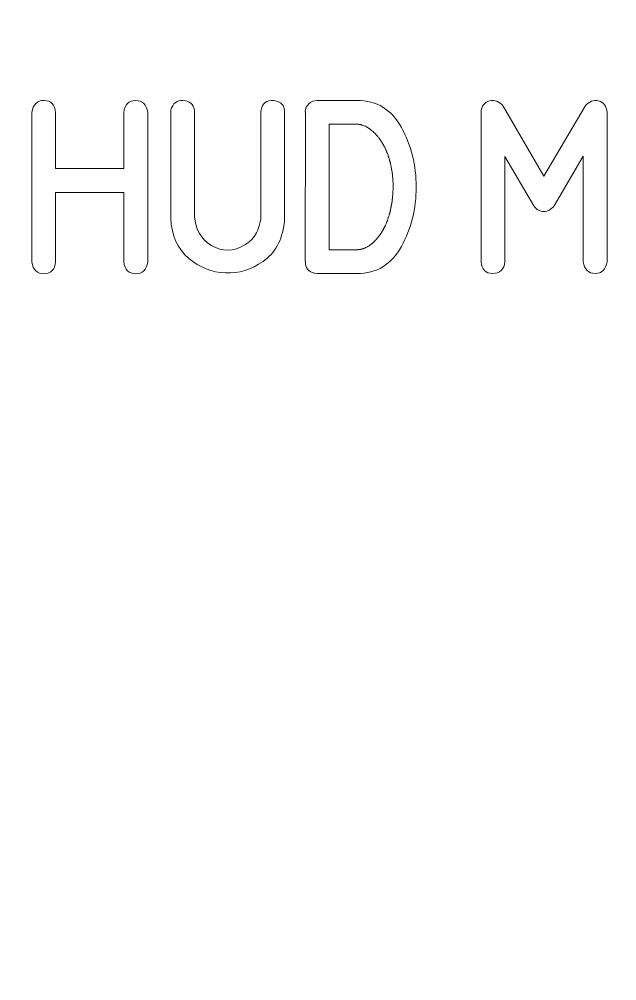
# Model space of a CAD drawing. Header units: millimetres. Extents: x -77 to 260, y -244 to 128.
# Drawn here: x -14.46 to -2.29, y 27.7 to 47.3 of the extents above; entities that cross this region are included whole.
import ezdxf

# ---------------------------------------------------------------- set-up
doc = ezdxf.new("R2010")
doc.units = ezdxf.units.MM
doc.header["$MEASUREMENT"] = 0
doc.layers.add('Cut', color=7, linetype='Continuous')
doc.layers.add('Engrave', color=7, linetype='Continuous')

msp = doc.modelspace()

# ---------------------------------------------------------------- linework, layer by layer
at = {"layer": 'Cut', "color": 250, "lineweight": 9}
msp.add_open_spline([(15.9454, 126.7647), (15.9454, 126.7647), (-65.0547, 126.7647), (-65.0547, 126.7647), (-65.0547, 126.7647), (-65.8797, 126.7647), (-66.5547, 126.0897), (-66.5547, 125.2647), (-66.5547, 125.2647), (-66.5547, 125.2647), (-66.5547, 122.5647), (-66.5547, 122.5647), (-66.5547, 122.5647), (-66.5547, 119.251), (-69.241, 116.5647), (-72.5547, 116.5647), (-72.5547, 116.5647), (-72.5547, 116.5647), (-75.2546, 116.5647), (-75.2546, 116.5647), (-75.2546, 116.5647), (-76.0796, 116.5647), (-76.7546, 115.8897), (-76.7546, 115.0647), (-76.7546, 115.0647), (-76.7546, 115.0647), (-76.7546, -23.8355), (-76.7546, -23.8355), (-76.7546, -23.8355), (-76.7546, -24.6605), (-76.0796, -25.3355), (-75.2546, -25.3355), (-75.2546, -25.3355), (-75.2546, -25.3355), (-72.5547, -25.3355), (-72.5547, -25.3355), (-72.5547, -25.3355), (-69.241, -25.3355), (-66.5547, -28.0218), (-66.5547, -31.3355), (-66.5547, -31.3355), (-66.5547, -31.3355), (-66.5547, -34.0353), (-66.5547, -34.0353), (-66.5547, -34.0353), (-66.5547, -34.8603), (-65.8797, -35.5353), (-65.0547, -35.5353), (-65.0547, -35.5353), (-65.0547, -35.5353), (15.9454, -35.5353), (15.9454, -35.5353), (15.9454, -35.5353), (16.7704, -35.5353), (17.4454, -34.8603), (17.4454, -34.0353), (17.4454, -34.0353), (17.4454, -34.0353), (17.4454, -31.3355), (17.4454, -31.3355), (17.4454, -31.3355), (17.4454, -28.0218), (20.1317, -25.3355), (23.4454, -25.3355), (23.4454, -25.3355), (23.4454, -25.3355), (26.1454, -25.3355), (26.1454, -25.3355), (26.1454, -25.3355), (26.9704, -25.3355), (27.6454, -24.6605), (27.6454, -23.8355), (27.6454, -23.8355), (27.6454, -23.8355), (27.6454, 115.0647), (27.6454, 115.0647), (27.6454, 115.0647), (27.6454, 115.8897), (26.9704, 116.5647), (26.1454, 116.5647), (26.1454, 116.5647), (26.1454, 116.5647), (23.4454, 116.5647), (23.4454, 116.5647), (23.4454, 116.5647), (20.1317, 116.5647), (17.4454, 119.251), (17.4454, 122.5647), (17.4454, 122.5647), (17.4454, 122.5647), (17.4454, 125.2647), (17.4454, 125.2647), (17.4454, 125.2647), (17.4454, 126.0897), (16.7704, 126.7647), (15.9454, 126.7647)], degree=3, knots=[0, 0, 0, 0, 0.04, 0.04, 0.04, 0.04, 0.08, 0.08, 0.08, 0.08, 0.12, 0.12, 0.12, 0.12, 0.16, 0.16, 0.16, 0.16, 0.2, 0.2, 0.2, 0.2, 0.24, 0.24, 0.24, 0.24, 0.28, 0.28, 0.28, 0.28, 0.32, 0.32, 0.32, 0.32, 0.36, 0.36, 0.36, 0.36, 0.4, 0.4, 0.4, 0.4, 0.44, 0.44, 0.44, 0.44, 0.48, 0.48, 0.48, 0.48, 0.52, 0.52, 0.52, 0.52, 0.56, 0.56, 0.56, 0.56, 0.6, 0.6, 0.6, 0.6, 0.64, 0.64, 0.64, 0.64, 0.68, 0.68, 0.68, 0.68, 0.72, 0.72, 0.72, 0.72, 0.76, 0.76, 0.76, 0.76, 0.8, 0.8, 0.8, 0.8, 0.84, 0.84, 0.84, 0.84, 0.88, 0.88, 0.88, 0.88, 0.92, 0.92, 0.92, 0.92, 1, 1, 1, 1], dxfattribs=at)
at = {"layer": 'Engrave', "color": 240, "lineweight": 9}
for points, knots in [([(-14.2076, 42.3502), (-14.2076, 42.3502), (-14.2076, 45.3958), (-14.2076, 45.3958), (-14.2076, 45.3958), (-14.1835, 45.561), (-14.0994, 45.6422), (-13.956, 45.6398), (-13.956, 45.6398), (-13.8125, 45.6369), (-13.7343, 45.5551), (-13.722, 45.3958), (-13.722, 45.3958), (-13.722, 45.3958), (-13.722, 44.257), (-13.722, 44.257), (-13.722, 44.257), (-13.722, 44.257), (-12.335, 44.257), (-12.335, 44.257), (-12.335, 44.257), (-12.335, 44.257), (-12.335, 45.3958), (-12.335, 45.3958), (-12.335, 45.3958), (-12.3109, 45.5575), (-12.2297, 45.6392), (-12.0916, 45.6398), (-12.0916, 45.6398), (-11.9534, 45.6404), (-11.8711, 45.5587), (-11.8458, 45.3958), (-11.8458, 45.3958), (-11.8458, 45.3958), (-11.8458, 42.3502), (-11.8458, 42.3502), (-11.8458, 42.3502), (-11.8711, 42.1885), (-11.9534, 42.108), (-12.0916, 42.1086), (-12.0916, 42.1086), (-12.2297, 42.1092), (-12.3109, 42.1897), (-12.335, 42.3502), (-12.335, 42.3502), (-12.335, 42.3502), (-12.335, 43.7678), (-12.335, 43.7678), (-12.335, 43.7678), (-12.335, 43.7678), (-13.722, 43.7678), (-13.722, 43.7678), (-13.722, 43.7678), (-13.722, 43.7678), (-13.722, 42.3502), (-13.722, 42.3502), (-13.722, 42.3502), (-13.7343, 42.1921), (-13.8125, 42.1115), (-13.956, 42.1092), (-13.956, 42.1092), (-14.0994, 42.1068), (-14.1835, 42.1874), (-14.2076, 42.3502)], [0, 0, 0, 0, 0.0588235, 0.0588235, 0.0588235, 0.0588235, 0.1176471, 0.1176471, 0.1176471, 0.1176471, 0.1764706, 0.1764706, 0.1764706, 0.1764706, 0.2352941, 0.2352941, 0.2352941, 0.2352941, 0.2941176, 0.2941176, 0.2941176, 0.2941176, 0.3529412, 0.3529412, 0.3529412, 0.3529412, 0.4117647, 0.4117647, 0.4117647, 0.4117647, 0.4705882, 0.4705882, 0.4705882, 0.4705882, 0.5294118, 0.5294118, 0.5294118, 0.5294118, 0.5882353, 0.5882353, 0.5882353, 0.5882353, 0.6470588, 0.6470588, 0.6470588, 0.6470588, 0.7058824, 0.7058824, 0.7058824, 0.7058824, 0.7647059, 0.7647059, 0.7647059, 0.7647059, 0.8235294, 0.8235294, 0.8235294, 0.8235294, 0.8823529, 0.8823529, 0.8823529, 0.8823529, 1, 1, 1, 1]), ([(-9.056, 43.2757), (-9.056, 43.2757), (-9.056, 43.241), (-9.056, 43.241), (-9.056, 43.241), (-9.0595, 43.1834), (-9.0619, 43.1493), (-9.0625, 43.1375), (-9.0625, 43.1375), (-9.1107, 42.7865), (-9.2553, 42.5272), (-9.4952, 42.3596), (-9.4952, 42.3596), (-9.7351, 42.1927), (-9.9914, 42.1145), (-10.263, 42.1256), (-10.263, 42.1256), (-10.5353, 42.1368), (-10.7846, 42.2356), (-11.0097, 42.4225), (-11.0097, 42.4225), (-11.2355, 42.6101), (-11.3584, 42.8829), (-11.3778, 43.241), (-11.3778, 43.241), (-11.3778, 43.241), (-11.3778, 43.2757), (-11.3778, 43.2757), (-11.3778, 43.2757), (-11.3778, 43.2757), (-11.3778, 45.3993), (-11.3778, 45.3993), (-11.3778, 45.3993), (-11.3778, 45.4334), (-11.3713, 45.4646), (-11.359, 45.4922), (-11.359, 45.4922), (-11.3037, 45.6128), (-11.212, 45.6604), (-11.0838, 45.6351), (-11.0838, 45.6351), (-10.9562, 45.6098), (-10.8922, 45.531), (-10.8922, 45.3993), (-10.8922, 45.3993), (-10.8922, 45.3993), (-10.8922, 43.2757), (-10.8922, 43.2757), (-10.8922, 43.2757), (-10.8751, 43.0111), (-10.7587, 42.8135), (-10.5435, 42.683), (-10.5435, 42.683), (-10.3277, 42.5519), (-10.1014, 42.5578), (-9.8638, 42.7001), (-9.8638, 42.7001), (-9.7568, 42.763), (-9.6786, 42.8447), (-9.6286, 42.9446), (-9.6286, 42.9446), (-9.5787, 43.0446), (-9.5493, 43.1551), (-9.5399, 43.2757), (-9.5399, 43.2757), (-9.5399, 43.2757), (-9.5399, 45.3993), (-9.5399, 45.3993), (-9.5399, 45.3993), (-9.5399, 45.4199), (-9.5387, 45.4352), (-9.5363, 45.4458), (-9.5363, 45.4458), (-9.5099, 45.5869), (-9.4235, 45.651), (-9.2765, 45.6369), (-9.2765, 45.6369), (-9.1295, 45.6233), (-9.056, 45.544), (-9.056, 45.3993), (-9.056, 45.3993), (-9.056, 45.3993), (-9.056, 43.2757), (-9.056, 43.2757)], [0, 0, 0, 0, 0.0454545, 0.0454545, 0.0454545, 0.0454545, 0.0909091, 0.0909091, 0.0909091, 0.0909091, 0.1363636, 0.1363636, 0.1363636, 0.1363636, 0.1818182, 0.1818182, 0.1818182, 0.1818182, 0.2272727, 0.2272727, 0.2272727, 0.2272727, 0.2727273, 0.2727273, 0.2727273, 0.2727273, 0.3181818, 0.3181818, 0.3181818, 0.3181818, 0.3636364, 0.3636364, 0.3636364, 0.3636364, 0.4090909, 0.4090909, 0.4090909, 0.4090909, 0.4545455, 0.4545455, 0.4545455, 0.4545455, 0.5, 0.5, 0.5, 0.5, 0.5454545, 0.5454545, 0.5454545, 0.5454545, 0.5909091, 0.5909091, 0.5909091, 0.5909091, 0.6363636, 0.6363636, 0.6363636, 0.6363636, 0.6818182, 0.6818182, 0.6818182, 0.6818182, 0.7272727, 0.7272727, 0.7272727, 0.7272727, 0.7727273, 0.7727273, 0.7727273, 0.7727273, 0.8181818, 0.8181818, 0.8181818, 0.8181818, 0.8636364, 0.8636364, 0.8636364, 0.8636364, 0.9090909, 0.9090909, 0.9090909, 0.9090909, 1, 1, 1, 1]), ([(-8.3945, 45.6404), (-8.3945, 45.6404), (-7.5832, 45.6404), (-7.5832, 45.6404), (-7.5832, 45.6404), (-7.1798, 45.6404), (-6.8782, 45.457), (-6.6771, 45.0895), (-6.6771, 45.0895), (-6.4761, 44.722), (-6.3755, 44.3175), (-6.3755, 43.8765), (-6.3755, 43.8765), (-6.3755, 43.4356), (-6.4766, 43.0317), (-6.6777, 42.6642), (-6.6777, 42.6642), (-6.8794, 42.2967), (-7.181, 42.1127), (-7.5832, 42.1127), (-7.5832, 42.1127), (-7.5832, 42.1127), (-8.3945, 42.1127), (-8.3945, 42.1127), (-8.3945, 42.1127), (-8.3945, 42.1127), (-8.391, 42.1127), (-8.391, 42.1127), (-8.391, 42.1127), (-8.391, 42.1127), (-8.3945, 42.1127), (-8.3945, 42.1127), (-8.3945, 42.1127), (-8.4322, 42.1186), (-8.4527, 42.1221), (-8.4563, 42.1233), (-8.4563, 42.1233), (-8.5756, 42.1515), (-8.635, 42.2297), (-8.6338, 42.3573), (-8.6338, 42.3573), (-8.6338, 42.3573), (-8.6356, 42.3573), (-8.6356, 42.3573), (-8.6356, 42.3573), (-8.6356, 42.3573), (-8.6338, 45.3993), (-8.6338, 45.3993), (-8.6338, 45.3993), (-8.635, 45.4029), (-8.6356, 45.4076), (-8.6356, 45.4129), (-8.6356, 45.4129), (-8.6321, 45.4764), (-8.6074, 45.5299), (-8.5609, 45.574), (-8.5609, 45.574), (-8.5139, 45.6181), (-8.458, 45.6404), (-8.3928, 45.6404), (-8.3928, 45.6404), (-8.3928, 45.6404), (-8.3945, 45.6404), (-8.3945, 45.6404)], [0, 0, 0, 0, 0.0588235, 0.0588235, 0.0588235, 0.0588235, 0.1176471, 0.1176471, 0.1176471, 0.1176471, 0.1764706, 0.1764706, 0.1764706, 0.1764706, 0.2352941, 0.2352941, 0.2352941, 0.2352941, 0.2941176, 0.2941176, 0.2941176, 0.2941176, 0.3529412, 0.3529412, 0.3529412, 0.3529412, 0.4117647, 0.4117647, 0.4117647, 0.4117647, 0.4705882, 0.4705882, 0.4705882, 0.4705882, 0.5294118, 0.5294118, 0.5294118, 0.5294118, 0.5882353, 0.5882353, 0.5882353, 0.5882353, 0.6470588, 0.6470588, 0.6470588, 0.6470588, 0.7058824, 0.7058824, 0.7058824, 0.7058824, 0.7647059, 0.7647059, 0.7647059, 0.7647059, 0.8235294, 0.8235294, 0.8235294, 0.8235294, 0.8823529, 0.8823529, 0.8823529, 0.8823529, 1, 1, 1, 1]), ([(-2.4862, 42.3538), (-2.5115, 42.1932), (-2.5927, 42.1127), (-2.7296, 42.1133), (-2.7296, 42.1133), (-2.8672, 42.1139), (-2.9478, 42.1944), (-2.9719, 42.3538), (-2.9719, 42.3538), (-2.9719, 42.3538), (-2.9719, 44.5051), (-2.9719, 44.5051), (-2.9719, 44.5051), (-2.9719, 44.5051), (-3.5628, 43.4944), (-3.5628, 43.4944), (-3.5628, 43.4944), (-3.6257, 43.4185), (-3.6962, 43.3786), (-3.7738, 43.375), (-3.7738, 43.375), (-3.8515, 43.3721), (-3.9202, 43.4115), (-3.9814, 43.4944), (-3.9814, 43.4944), (-3.9814, 43.4944), (-4.5688, 44.5004), (-4.5688, 44.5004), (-4.5688, 44.5004), (-4.5688, 44.5004), (-4.567, 42.3538), (-4.567, 42.3538), (-4.567, 42.3538), (-4.5852, 42.1944), (-4.6681, 42.1145), (-4.8157, 42.1151), (-4.8157, 42.1151), (-4.9633, 42.1156), (-5.0426, 42.1956), (-5.0544, 42.3538), (-5.0544, 42.3538), (-5.0544, 42.3538), (-5.0544, 45.3958), (-5.0544, 45.3958), (-5.0544, 45.3958), (-5.045, 45.5281), (-4.9874, 45.6069), (-4.8804, 45.6328), (-4.8804, 45.6328), (-4.7734, 45.6586), (-4.6805, 45.6222), (-4.6011, 45.5234), (-4.6011, 45.5234), (-4.6011, 45.5234), (-3.7727, 44.0988), (-3.7727, 44.0988), (-3.7727, 44.0988), (-3.7727, 44.0988), (-2.9354, 45.5234), (-2.9354, 45.5234), (-2.9354, 45.5234), (-2.8566, 45.6222), (-2.7643, 45.658), (-2.6591, 45.6316), (-2.6591, 45.6316), (-2.5544, 45.6051), (-2.4962, 45.5269), (-2.4862, 45.3958), (-2.4862, 45.3958), (-2.4862, 45.3958), (-2.4862, 42.3538), (-2.4862, 42.3538)], [0, 0, 0, 0, 0.0526316, 0.0526316, 0.0526316, 0.0526316, 0.1052632, 0.1052632, 0.1052632, 0.1052632, 0.1578947, 0.1578947, 0.1578947, 0.1578947, 0.2105263, 0.2105263, 0.2105263, 0.2105263, 0.2631579, 0.2631579, 0.2631579, 0.2631579, 0.3157895, 0.3157895, 0.3157895, 0.3157895, 0.3684211, 0.3684211, 0.3684211, 0.3684211, 0.4210526, 0.4210526, 0.4210526, 0.4210526, 0.4736842, 0.4736842, 0.4736842, 0.4736842, 0.5263158, 0.5263158, 0.5263158, 0.5263158, 0.5789474, 0.5789474, 0.5789474, 0.5789474, 0.6315789, 0.6315789, 0.6315789, 0.6315789, 0.6842105, 0.6842105, 0.6842105, 0.6842105, 0.7368421, 0.7368421, 0.7368421, 0.7368421, 0.7894737, 0.7894737, 0.7894737, 0.7894737, 0.8421053, 0.8421053, 0.8421053, 0.8421053, 0.8947368, 0.8947368, 0.8947368, 0.8947368, 1, 1, 1, 1]), ([(-7.5832, 42.5983), (-7.5808, 42.5983), (-7.5785, 42.5983), (-7.5761, 42.5983), (-7.5761, 42.5983), (-7.5738, 42.5983), (-7.5708, 42.5983), (-7.5679, 42.5983), (-7.5679, 42.5983), (-7.5655, 42.5983), (-7.5632, 42.5989), (-7.5614, 42.5995), (-7.5614, 42.5995), (-7.5597, 42.6001), (-7.5573, 42.6001), (-7.5538, 42.6001), (-7.5538, 42.6001), (-7.5514, 42.6001), (-7.5491, 42.6007), (-7.5461, 42.6013), (-7.5461, 42.6013), (-7.5432, 42.6019), (-7.5402, 42.6019), (-7.5367, 42.6019), (-7.5367, 42.6019), (-7.5344, 42.6019), (-7.532, 42.6025), (-7.5297, 42.6025), (-7.5297, 42.6025), (-7.5273, 42.6031), (-7.5244, 42.6036), (-7.5208, 42.6036), (-7.5208, 42.6036), (-7.5191, 42.6036), (-7.5167, 42.6036), (-7.5144, 42.6042), (-7.5144, 42.6042), (-7.512, 42.6048), (-7.5091, 42.6054), (-7.5056, 42.6054), (-7.5056, 42.6054), (-7.5009, 42.6078), (-7.4962, 42.6089), (-7.492, 42.6089), (-7.492, 42.6089), (-7.4897, 42.6089), (-7.4873, 42.6095), (-7.485, 42.6113), (-7.485, 42.6113), (-7.4826, 42.613), (-7.4797, 42.6148), (-7.4762, 42.6154), (-7.4762, 42.6154), (-7.4738, 42.6154), (-7.4715, 42.616), (-7.4685, 42.6166), (-7.4685, 42.6166), (-7.4656, 42.6172), (-7.4626, 42.6177), (-7.4591, 42.6189), (-7.4591, 42.6189), (-7.4568, 42.6189), (-7.4544, 42.6195), (-7.4521, 42.6207), (-7.4521, 42.6207), (-7.4497, 42.6219), (-7.4474, 42.623), (-7.4438, 42.6242), (-7.4438, 42.6242), (-7.4368, 42.6266), (-7.4315, 42.6289), (-7.428, 42.6313), (-7.428, 42.6313), (-7.4074, 42.6383), (-7.4015, 42.6401), (-7.4109, 42.6383), (-7.4109, 42.6383), (-7.4085, 42.6383), (-7.4062, 42.6389), (-7.4038, 42.6407), (-7.4038, 42.6407), (-7.4015, 42.6424), (-7.3986, 42.6436), (-7.3956, 42.6448), (-7.3956, 42.6448), (-7.385, 42.6519), (-7.3803, 42.6548), (-7.3815, 42.6536), (-7.3815, 42.6536), (-7.3703, 42.6595), (-7.3645, 42.6624), (-7.3645, 42.6624), (-7.3645, 42.6624), (-7.3621, 42.6636), (-7.3597, 42.6648), (-7.3574, 42.6665), (-7.3574, 42.6665), (-7.355, 42.6683), (-7.3521, 42.6701), (-7.3486, 42.6724), (-7.3486, 42.6724), (-7.3386, 42.6795), (-7.3333, 42.683), (-7.3333, 42.683), (-7.3333, 42.683), (-7.3309, 42.6842), (-7.3286, 42.6854), (-7.3256, 42.6871), (-7.3256, 42.6871), (-7.3227, 42.6889), (-7.3198, 42.6907), (-7.3162, 42.693), (-7.3162, 42.693), (-7.3139, 42.6942), (-7.3115, 42.6959), (-7.3092, 42.6983), (-7.3092, 42.6983), (-7.3068, 42.7006), (-7.3039, 42.703), (-7.3004, 42.7054), (-7.3004, 42.7054), (-7.2986, 42.7065), (-7.2962, 42.7077), (-7.2939, 42.7095), (-7.2939, 42.7095), (-7.2915, 42.7112), (-7.2886, 42.7136), (-7.2851, 42.7153), (-7.2851, 42.7153), (-7.2827, 42.7177), (-7.2768, 42.7224), (-7.268, 42.7295), (-7.268, 42.7295), (-7.2586, 42.7389), (-7.2539, 42.743), (-7.2539, 42.743), (-7.2539, 42.743), (-7.2516, 42.7453), (-7.2498, 42.7477), (-7.2475, 42.75), (-7.2475, 42.75), (-7.2451, 42.7524), (-7.2422, 42.7553), (-7.2386, 42.7589), (-7.2386, 42.7589), (-7.2363, 42.7612), (-7.2339, 42.763), (-7.2316, 42.7653), (-7.2316, 42.7653), (-7.2292, 42.7677), (-7.2269, 42.7706), (-7.2233, 42.7741), (-7.2233, 42.7741), (-7.2198, 42.7765), (-7.2145, 42.7812), (-7.2075, 42.7877), (-7.2075, 42.7877), (-7.2051, 42.79), (-7.2028, 42.7924), (-7.201, 42.7947), (-7.201, 42.7947), (-7.1987, 42.7971), (-7.1957, 42.8), (-7.1922, 42.8035), (-7.1922, 42.8035), (-7.1898, 42.8059), (-7.1875, 42.8082), (-7.1851, 42.8112), (-7.1851, 42.8112), (-7.1828, 42.8141), (-7.1798, 42.8171), (-7.1769, 42.8206), (-7.1769, 42.8206), (-7.1628, 42.8388), (-7.1581, 42.8447), (-7.1628, 42.8376), (-7.1628, 42.8376), (-7.1546, 42.8459), (-7.1499, 42.8523), (-7.1475, 42.857), (-7.1475, 42.857), (-7.1369, 42.8706), (-7.1322, 42.877), (-7.1334, 42.8759), (-7.1334, 42.8759), (-7.131, 42.8794), (-7.1287, 42.8823), (-7.1269, 42.8853), (-7.1269, 42.8853), (-7.1246, 42.8882), (-7.1216, 42.8911), (-7.1181, 42.8947), (-7.1181, 42.8947), (-7.1157, 42.8982), (-7.114, 42.9017), (-7.1122, 42.9053), (-7.1122, 42.9053), (-7.1105, 42.9088), (-7.1075, 42.9117), (-7.1046, 42.9153), (-7.1046, 42.9153), (-7.1034, 42.9188), (-7.1011, 42.9223), (-7.0981, 42.9264), (-7.0981, 42.9264), (-7.0952, 42.9305), (-7.0928, 42.9341), (-7.0905, 42.9376), (-7.0905, 42.9376), (-7.0834, 42.947), (-7.0793, 42.9541), (-7.0769, 42.9588), (-7.0769, 42.9588), (-7.0746, 42.9617), (-7.0722, 42.9658), (-7.0705, 42.9699), (-7.0705, 42.9699), (-7.0687, 42.9735), (-7.0664, 42.9776), (-7.0628, 42.9811), (-7.0628, 42.9811), (-7.0605, 42.984), (-7.0587, 42.9882), (-7.057, 42.9923), (-7.057, 42.9923), (-7.0552, 42.9958), (-7.0528, 42.9999), (-7.0493, 43.0034), (-7.0493, 43.0034), (-7.047, 43.0087), (-7.0434, 43.0164), (-7.0387, 43.0258), (-7.0387, 43.0258), (-7.0364, 43.0293), (-7.0346, 43.0328), (-7.0328, 43.0375), (-7.0328, 43.0375), (-7.0311, 43.0422), (-7.0287, 43.047), (-7.0252, 43.0517), (-7.0252, 43.0517), (-7.0229, 43.0552), (-7.0205, 43.0587), (-7.0187, 43.0628), (-7.0187, 43.0628), (-7.0176, 43.0669), (-7.0146, 43.0711), (-7.0111, 43.0758), (-7.0111, 43.0758), (-7.0099, 43.0793), (-7.0087, 43.0828), (-7.007, 43.0875), (-7.007, 43.0875), (-7.0052, 43.0922), (-7.0035, 43.0969), (-7.0011, 43.1016), (-7.0011, 43.1016), (-6.9976, 43.1069), (-6.9935, 43.1157), (-6.9888, 43.1275), (-6.9888, 43.1275), (-6.9776, 43.1557), (-6.9735, 43.1651), (-6.977, 43.1545), (-6.977, 43.1545), (-6.9758, 43.1581), (-6.9741, 43.1628), (-6.9723, 43.1675), (-6.9723, 43.1675), (-6.9705, 43.1728), (-6.9688, 43.1781), (-6.9664, 43.1822), (-6.9664, 43.1822), (-6.9652, 43.1869), (-6.9641, 43.1916), (-6.9623, 43.1963), (-6.9623, 43.1963), (-6.9605, 43.201), (-6.9582, 43.2057), (-6.9564, 43.2116), (-6.9564, 43.2116), (-6.9529, 43.2222), (-6.9499, 43.231), (-6.9476, 43.2392), (-6.9476, 43.2392), (-6.9464, 43.2439), (-6.9452, 43.2486), (-6.9435, 43.2533), (-6.9435, 43.2533), (-6.9417, 43.2574), (-6.9394, 43.2627), (-6.937, 43.2686), (-6.937, 43.2686), (-6.9417, 43.2569), (-6.9388, 43.2668), (-6.9288, 43.298), (-6.9288, 43.298), (-6.9264, 43.3033), (-6.9229, 43.3133), (-6.9182, 43.3268), (-6.9182, 43.3268), (-6.9182, 43.3315), (-6.9176, 43.3368), (-6.9158, 43.3415), (-6.9158, 43.3415), (-6.9141, 43.3468), (-6.9123, 43.3521), (-6.9111, 43.358), (-6.9111, 43.358), (-6.91, 43.3627), (-6.9088, 43.3674), (-6.9076, 43.3727), (-6.9076, 43.3727), (-6.907, 43.378), (-6.9053, 43.3833), (-6.9029, 43.3891), (-6.9029, 43.3891), (-6.9029, 43.3927), (-6.9017, 43.3968), (-6.9, 43.4021), (-6.9, 43.4021), (-6.8982, 43.4074), (-6.897, 43.4127), (-6.8959, 43.4185), (-6.8959, 43.4185), (-6.8947, 43.4262), (-6.8929, 43.4374), (-6.8906, 43.4509), (-6.8906, 43.4509), (-6.8906, 43.4556), (-6.89, 43.4603), (-6.8882, 43.4656), (-6.8882, 43.4656), (-6.8864, 43.4709), (-6.8847, 43.4762), (-6.8841, 43.482), (-6.8841, 43.482), (-6.8841, 43.4867), (-6.8835, 43.4914), (-6.8823, 43.4967), (-6.8823, 43.4967), (-6.8812, 43.502), (-6.88, 43.5073), (-6.8788, 43.5132), (-6.8788, 43.5132), (-6.8776, 43.5214), (-6.8759, 43.532), (-6.8735, 43.5461), (-6.8735, 43.5461), (-6.8735, 43.5502), (-6.8723, 43.5555), (-6.8706, 43.5614), (-6.8706, 43.5614), (-6.8694, 43.5673), (-6.8676, 43.5726), (-6.8665, 43.5785), (-6.8665, 43.5785), (-6.8665, 43.5867), (-6.8653, 43.5973), (-6.8629, 43.6114), (-6.8629, 43.6114), (-6.8629, 43.6161), (-6.8629, 43.6208), (-6.8623, 43.6261), (-6.8623, 43.6261), (-6.8618, 43.6314), (-6.8606, 43.6373), (-6.8594, 43.6437), (-6.8594, 43.6437), (-6.8576, 43.6578), (-6.8565, 43.6684), (-6.8565, 43.6766), (-6.8565, 43.6766), (-6.8553, 43.6849), (-6.8547, 43.6955), (-6.8547, 43.7096), (-6.8547, 43.7096), (-6.8535, 43.7178), (-6.8529, 43.729), (-6.8529, 43.7437), (-6.8529, 43.7437), (-6.8518, 43.7519), (-6.8512, 43.7631), (-6.8512, 43.7766), (-6.8512, 43.7766), (-6.8512, 43.7825), (-6.8506, 43.7878), (-6.85, 43.7931), (-6.85, 43.7931), (-6.8494, 43.7984), (-6.8488, 43.8042), (-6.8476, 43.8113), (-6.8476, 43.8113), (-6.8476, 43.816), (-6.8471, 43.8207), (-6.8465, 43.826), (-6.8465, 43.826), (-6.8465, 43.8307), (-6.8459, 43.8372), (-6.8459, 43.8436), (-6.8459, 43.8436), (-6.8459, 43.8483), (-6.8459, 43.8536), (-6.8459, 43.8595), (-6.8459, 43.8595), (-6.8459, 43.8648), (-6.8459, 43.8707), (-6.8459, 43.8765), (-6.8459, 43.8765), (-6.8459, 43.8824), (-6.8459, 43.8877), (-6.8459, 43.893), (-6.8459, 43.893), (-6.8459, 43.8983), (-6.8459, 43.9036), (-6.8459, 43.9095), (-6.8459, 43.9095), (-6.8459, 43.9148), (-6.8465, 43.9206), (-6.8465, 43.9253), (-6.8465, 43.9253), (-6.8471, 43.9306), (-6.8476, 43.9371), (-6.8476, 43.9436), (-6.8476, 43.9436), (-6.8476, 43.9483), (-6.8476, 43.9536), (-6.8476, 43.9595), (-6.8476, 43.9595), (-6.8476, 43.9647), (-6.8476, 43.9706), (-6.8476, 43.9765), (-6.8476, 43.9765), (-6.8476, 43.9836), (-6.8488, 43.9947), (-6.8512, 44.0112), (-6.8512, 44.0112), (-6.8512, 44.0247), (-6.8518, 44.0353), (-6.8529, 44.0418), (-6.8529, 44.0418), (-6.8529, 44.05), (-6.8541, 44.0618), (-6.8565, 44.0782), (-6.8565, 44.0782), (-6.8565, 44.0917), (-6.8571, 44.1023), (-6.8582, 44.1094), (-6.8582, 44.1094), (-6.8582, 44.117), (-6.8588, 44.1282), (-6.8612, 44.1417), (-6.8612, 44.1417), (-6.8623, 44.1464), (-6.8635, 44.1517), (-6.8641, 44.1576), (-6.8641, 44.1576), (-6.8647, 44.1629), (-6.8647, 44.1688), (-6.8647, 44.1746), (-6.8647, 44.1746), (-6.867, 44.1882), (-6.8694, 44.1993), (-6.8718, 44.2076), (-6.8718, 44.2076), (-6.8729, 44.2117), (-6.8741, 44.217), (-6.8753, 44.2217), (-6.8753, 44.2217), (-6.8765, 44.227), (-6.877, 44.2323), (-6.877, 44.2381), (-6.877, 44.2381), (-6.8782, 44.2464), (-6.88, 44.257), (-6.8823, 44.2711), (-6.8823, 44.2711), (-6.8835, 44.2793), (-6.8847, 44.2899), (-6.887, 44.304), (-6.887, 44.304), (-6.8917, 44.3175), (-6.8947, 44.3281), (-6.8959, 44.3346), (-6.8959, 44.3346), (-6.8982, 44.3487), (-6.9, 44.3581), (-6.9011, 44.364), (-6.9011, 44.364), (-6.9035, 44.3687), (-6.9053, 44.3734), (-6.9064, 44.3787), (-6.9064, 44.3787), (-6.9076, 44.384), (-6.9082, 44.3892), (-6.9094, 44.3951), (-6.9094, 44.3951), (-6.9106, 44.3998), (-6.9123, 44.4045), (-6.9147, 44.4098), (-6.9147, 44.4098), (-6.917, 44.4151), (-6.9182, 44.4204), (-6.9182, 44.4263), (-6.9182, 44.4263), (-6.9288, 44.4569), (-6.9317, 44.4669), (-6.927, 44.4551), (-6.927, 44.4551), (-6.9294, 44.4633), (-6.9317, 44.4733), (-6.9352, 44.4845), (-6.9352, 44.4845), (-6.9376, 44.488), (-6.94, 44.4921), (-6.9417, 44.4974), (-6.9417, 44.4974), (-6.9435, 44.5027), (-6.9447, 44.5074), (-6.9458, 44.5121), (-6.9458, 44.5121), (-6.947, 44.5157), (-6.9505, 44.5256), (-6.9564, 44.5415), (-6.9564, 44.5415), (-6.9605, 44.5527), (-6.9641, 44.5621), (-6.9664, 44.5692), (-6.9664, 44.5692), (-6.9688, 44.5727), (-6.9705, 44.5768), (-6.9723, 44.5821), (-6.9723, 44.5821), (-6.9741, 44.5874), (-6.9758, 44.5921), (-6.977, 44.5968), (-6.977, 44.5968), (-6.9793, 44.5997), (-6.9817, 44.6038), (-6.9835, 44.6085), (-6.9835, 44.6085), (-6.9858, 44.6133), (-6.9876, 44.618), (-6.9888, 44.6227), (-6.9888, 44.6227), (-6.9935, 44.6338), (-6.9976, 44.6426), (-7.0011, 44.6485), (-7.0011, 44.6485), (-7.0058, 44.6597), (-7.0087, 44.6679), (-7.0111, 44.6726), (-7.0111, 44.6726), (-7.0158, 44.6838), (-7.0199, 44.6926), (-7.0234, 44.6979), (-7.0234, 44.6979), (-7.0258, 44.7014), (-7.0281, 44.7056), (-7.0299, 44.7097), (-7.0299, 44.7097), (-7.0323, 44.7132), (-7.034, 44.7173), (-7.0352, 44.7208), (-7.0352, 44.7208), (-7.0423, 44.732), (-7.047, 44.7402), (-7.0493, 44.745), (-7.0493, 44.745), (-7.0593, 44.7608), (-7.064, 44.7685), (-7.0628, 44.7673), (-7.0628, 44.7673), (-7.0664, 44.7708), (-7.0687, 44.7743), (-7.0705, 44.7785), (-7.0705, 44.7785), (-7.0722, 44.7826), (-7.0746, 44.7861), (-7.0769, 44.7896), (-7.0769, 44.7896), (-7.0793, 44.7943), (-7.0834, 44.8008), (-7.0905, 44.8102), (-7.0905, 44.8102), (-7.0928, 44.8137), (-7.0952, 44.8173), (-7.0975, 44.8202), (-7.0975, 44.8202), (-7.0999, 44.8237), (-7.1016, 44.8273), (-7.1028, 44.8308), (-7.1028, 44.8308), (-7.1081, 44.8414), (-7.1181, 44.8543), (-7.1316, 44.8702), (-7.1316, 44.8702), (-7.134, 44.8725), (-7.1434, 44.8855), (-7.1593, 44.9084), (-7.1593, 44.9084), (-7.1734, 44.9243), (-7.1834, 44.936), (-7.1904, 44.9431), (-7.1904, 44.9431), (-7.1975, 44.9507), (-7.2075, 44.9619), (-7.2216, 44.9754), (-7.2216, 44.9754), (-7.2304, 44.986), (-7.2404, 44.9954), (-7.251, 45.0048), (-7.251, 45.0048), (-7.2586, 45.0107), (-7.2698, 45.0189), (-7.2833, 45.0307), (-7.2833, 45.0307), (-7.2951, 45.0401), (-7.3057, 45.0483), (-7.3162, 45.0566), (-7.3162, 45.0566), (-7.3427, 45.0736), (-7.3533, 45.0813), (-7.3486, 45.0789), (-7.3486, 45.0789), (-7.3721, 45.0924), (-7.3821, 45.0989), (-7.3797, 45.0977), (-7.3797, 45.0977), (-7.3797, 45.0977), (-7.3903, 45.103), (-7.4109, 45.1136), (-7.4109, 45.1136), (-7.4156, 45.1154), (-7.4262, 45.1195), (-7.4438, 45.1254), (-7.4438, 45.1254), (-7.4585, 45.1312), (-7.4697, 45.1354), (-7.4762, 45.1377), (-7.4762, 45.1377), (-7.482, 45.1383), (-7.4873, 45.1401), (-7.492, 45.1418), (-7.492, 45.1418), (-7.4962, 45.1436), (-7.5009, 45.1453), (-7.5056, 45.1477), (-7.5056, 45.1477), (-7.5261, 45.1512), (-7.5367, 45.153), (-7.5367, 45.153), (-7.5367, 45.153), (-7.5438, 45.1542), (-7.5538, 45.1548), (-7.5679, 45.1548), (-7.5679, 45.1548), (-7.5708, 45.1548), (-7.5738, 45.1548), (-7.5761, 45.1548), (-7.5761, 45.1548), (-7.5785, 45.1548), (-7.5808, 45.1548), (-7.5832, 45.1548), (-7.5832, 45.1548), (-7.5832, 45.1548), (-8.1517, 45.1548), (-8.1517, 45.1548), (-8.1517, 45.1548), (-8.1517, 45.1548), (-8.1517, 42.5983), (-8.1517, 42.5983), (-8.1517, 42.5983), (-8.1517, 42.5983), (-8.1517, 42.5983), (-8.1517, 42.5983), (-8.1517, 42.5983), (-8.1517, 42.5983), (-7.5832, 42.5983), (-7.5832, 42.5983)], [0, 0, 0, 0, 0.005848, 0.005848, 0.005848, 0.005848, 0.0116959, 0.0116959, 0.0116959, 0.0116959, 0.0175439, 0.0175439, 0.0175439, 0.0175439, 0.0233918, 0.0233918, 0.0233918, 0.0233918, 0.0292398, 0.0292398, 0.0292398, 0.0292398, 0.0350877, 0.0350877, 0.0350877, 0.0350877, 0.0409357, 0.0409357, 0.0409357, 0.0409357, 0.0467836, 0.0467836, 0.0467836, 0.0467836, 0.0526316, 0.0526316, 0.0526316, 0.0526316, 0.0584795, 0.0584795, 0.0584795, 0.0584795, 0.0643275, 0.0643275, 0.0643275, 0.0643275, 0.0701754, 0.0701754, 0.0701754, 0.0701754, 0.0760234, 0.0760234, 0.0760234, 0.0760234, 0.0818713, 0.0818713, 0.0818713, 0.0818713, 0.0877193, 0.0877193, 0.0877193, 0.0877193, 0.0935673, 0.0935673, 0.0935673, 0.0935673, 0.0994152, 0.0994152, 0.0994152, 0.0994152, 0.1052632, 0.1052632, 0.1052632, 0.1052632, 0.1111111, 0.1111111, 0.1111111, 0.1111111, 0.1169591, 0.1169591, 0.1169591, 0.1169591, 0.122807, 0.122807, 0.122807, 0.122807, 0.128655, 0.128655, 0.128655, 0.128655, 0.1345029, 0.1345029, 0.1345029, 0.1345029, 0.1403509, 0.1403509, 0.1403509, 0.1403509, 0.1461988, 0.1461988, 0.1461988, 0.1461988, 0.1520468, 0.1520468, 0.1520468, 0.1520468, 0.1578947, 0.1578947, 0.1578947, 0.1578947, 0.1637427, 0.1637427, 0.1637427, 0.1637427, 0.1695906, 0.1695906, 0.1695906, 0.1695906, 0.1754386, 0.1754386, 0.1754386, 0.1754386, 0.1812865, 0.1812865, 0.1812865, 0.1812865, 0.1871345, 0.1871345, 0.1871345, 0.1871345, 0.1929825, 0.1929825, 0.1929825, 0.1929825, 0.1988304, 0.1988304, 0.1988304, 0.1988304, 0.2046784, 0.2046784, 0.2046784, 0.2046784, 0.2105263, 0.2105263, 0.2105263, 0.2105263, 0.2163743, 0.2163743, 0.2163743, 0.2163743, 0.2222222, 0.2222222, 0.2222222, 0.2222222, 0.2280702, 0.2280702, 0.2280702, 0.2280702, 0.2339181, 0.2339181, 0.2339181, 0.2339181, 0.2397661, 0.2397661, 0.2397661, 0.2397661, 0.245614, 0.245614, 0.245614, 0.245614, 0.251462, 0.251462, 0.251462, 0.251462, 0.2573099, 0.2573099, 0.2573099, 0.2573099, 0.2631579, 0.2631579, 0.2631579, 0.2631579, 0.2690058, 0.2690058, 0.2690058, 0.2690058, 0.2748538, 0.2748538, 0.2748538, 0.2748538, 0.2807018, 0.2807018, 0.2807018, 0.2807018, 0.2865497, 0.2865497, 0.2865497, 0.2865497, 0.2923977, 0.2923977, 0.2923977, 0.2923977, 0.2982456, 0.2982456, 0.2982456, 0.2982456, 0.3040936, 0.3040936, 0.3040936, 0.3040936, 0.3099415, 0.3099415, 0.3099415, 0.3099415, 0.3157895, 0.3157895, 0.3157895, 0.3157895, 0.3216374, 0.3216374, 0.3216374, 0.3216374, 0.3274854, 0.3274854, 0.3274854, 0.3274854, 0.3333333, 0.3333333, 0.3333333, 0.3333333, 0.3391813, 0.3391813, 0.3391813, 0.3391813, 0.3450292, 0.3450292, 0.3450292, 0.3450292, 0.3508772, 0.3508772, 0.3508772, 0.3508772, 0.3567251, 0.3567251, 0.3567251, 0.3567251, 0.3625731, 0.3625731, 0.3625731, 0.3625731, 0.3684211, 0.3684211, 0.3684211, 0.3684211, 0.374269, 0.374269, 0.374269, 0.374269, 0.380117, 0.380117, 0.380117, 0.380117, 0.3859649, 0.3859649, 0.3859649, 0.3859649, 0.3918129, 0.3918129, 0.3918129, 0.3918129, 0.3976608, 0.3976608, 0.3976608, 0.3976608, 0.4035088, 0.4035088, 0.4035088, 0.4035088, 0.4093567, 0.4093567, 0.4093567, 0.4093567, 0.4152047, 0.4152047, 0.4152047, 0.4152047, 0.4210526, 0.4210526, 0.4210526, 0.4210526, 0.4269006, 0.4269006, 0.4269006, 0.4269006, 0.4327485, 0.4327485, 0.4327485, 0.4327485, 0.4385965, 0.4385965, 0.4385965, 0.4385965, 0.4444444, 0.4444444, 0.4444444, 0.4444444, 0.4502924, 0.4502924, 0.4502924, 0.4502924, 0.4561404, 0.4561404, 0.4561404, 0.4561404, 0.4619883, 0.4619883, 0.4619883, 0.4619883, 0.4678363, 0.4678363, 0.4678363, 0.4678363, 0.4736842, 0.4736842, 0.4736842, 0.4736842, 0.4795322, 0.4795322, 0.4795322, 0.4795322, 0.4853801, 0.4853801, 0.4853801, 0.4853801, 0.4912281, 0.4912281, 0.4912281, 0.4912281, 0.497076, 0.497076, 0.497076, 0.497076, 0.502924, 0.502924, 0.502924, 0.502924, 0.5087719, 0.5087719, 0.5087719, 0.5087719, 0.5146199, 0.5146199, 0.5146199, 0.5146199, 0.5204678, 0.5204678, 0.5204678, 0.5204678, 0.5263158, 0.5263158, 0.5263158, 0.5263158, 0.5321637, 0.5321637, 0.5321637, 0.5321637, 0.5380117, 0.5380117, 0.5380117, 0.5380117, 0.5438596, 0.5438596, 0.5438596, 0.5438596, 0.5497076, 0.5497076, 0.5497076, 0.5497076, 0.5555556, 0.5555556, 0.5555556, 0.5555556, 0.5614035, 0.5614035, 0.5614035, 0.5614035, 0.5672515, 0.5672515, 0.5672515, 0.5672515, 0.5730994, 0.5730994, 0.5730994, 0.5730994, 0.5789474, 0.5789474, 0.5789474, 0.5789474, 0.5847953, 0.5847953, 0.5847953, 0.5847953, 0.5906433, 0.5906433, 0.5906433, 0.5906433, 0.5964912, 0.5964912, 0.5964912, 0.5964912, 0.6023392, 0.6023392, 0.6023392, 0.6023392, 0.6081871, 0.6081871, 0.6081871, 0.6081871, 0.6140351, 0.6140351, 0.6140351, 0.6140351, 0.619883, 0.619883, 0.619883, 0.619883, 0.625731, 0.625731, 0.625731, 0.625731, 0.6315789, 0.6315789, 0.6315789, 0.6315789, 0.6374269, 0.6374269, 0.6374269, 0.6374269, 0.6432749, 0.6432749, 0.6432749, 0.6432749, 0.6491228, 0.6491228, 0.6491228, 0.6491228, 0.6549708, 0.6549708, 0.6549708, 0.6549708, 0.6608187, 0.6608187, 0.6608187, 0.6608187, 0.6666667, 0.6666667, 0.6666667, 0.6666667, 0.6725146, 0.6725146, 0.6725146, 0.6725146, 0.6783626, 0.6783626, 0.6783626, 0.6783626, 0.6842105, 0.6842105, 0.6842105, 0.6842105, 0.6900585, 0.6900585, 0.6900585, 0.6900585, 0.6959064, 0.6959064, 0.6959064, 0.6959064, 0.7017544, 0.7017544, 0.7017544, 0.7017544, 0.7076023, 0.7076023, 0.7076023, 0.7076023, 0.7134503, 0.7134503, 0.7134503, 0.7134503, 0.7192982, 0.7192982, 0.7192982, 0.7192982, 0.7251462, 0.7251462, 0.7251462, 0.7251462, 0.7309942, 0.7309942, 0.7309942, 0.7309942, 0.7368421, 0.7368421, 0.7368421, 0.7368421, 0.7426901, 0.7426901, 0.7426901, 0.7426901, 0.748538, 0.748538, 0.748538, 0.748538, 0.754386, 0.754386, 0.754386, 0.754386, 0.7602339, 0.7602339, 0.7602339, 0.7602339, 0.7660819, 0.7660819, 0.7660819, 0.7660819, 0.7719298, 0.7719298, 0.7719298, 0.7719298, 0.7777778, 0.7777778, 0.7777778, 0.7777778, 0.7836257, 0.7836257, 0.7836257, 0.7836257, 0.7894737, 0.7894737, 0.7894737, 0.7894737, 0.7953216, 0.7953216, 0.7953216, 0.7953216, 0.8011696, 0.8011696, 0.8011696, 0.8011696, 0.8070175, 0.8070175, 0.8070175, 0.8070175, 0.8128655, 0.8128655, 0.8128655, 0.8128655, 0.8187135, 0.8187135, 0.8187135, 0.8187135, 0.8245614, 0.8245614, 0.8245614, 0.8245614, 0.8304094, 0.8304094, 0.8304094, 0.8304094, 0.8362573, 0.8362573, 0.8362573, 0.8362573, 0.8421053, 0.8421053, 0.8421053, 0.8421053, 0.8479532, 0.8479532, 0.8479532, 0.8479532, 0.8538012, 0.8538012, 0.8538012, 0.8538012, 0.8596491, 0.8596491, 0.8596491, 0.8596491, 0.8654971, 0.8654971, 0.8654971, 0.8654971, 0.871345, 0.871345, 0.871345, 0.871345, 0.877193, 0.877193, 0.877193, 0.877193, 0.8830409, 0.8830409, 0.8830409, 0.8830409, 0.8888889, 0.8888889, 0.8888889, 0.8888889, 0.8947368, 0.8947368, 0.8947368, 0.8947368, 0.9005848, 0.9005848, 0.9005848, 0.9005848, 0.9064327, 0.9064327, 0.9064327, 0.9064327, 0.9122807, 0.9122807, 0.9122807, 0.9122807, 0.9181287, 0.9181287, 0.9181287, 0.9181287, 0.9239766, 0.9239766, 0.9239766, 0.9239766, 0.9298246, 0.9298246, 0.9298246, 0.9298246, 0.9356725, 0.9356725, 0.9356725, 0.9356725, 0.9415205, 0.9415205, 0.9415205, 0.9415205, 0.9473684, 0.9473684, 0.9473684, 0.9473684, 0.9532164, 0.9532164, 0.9532164, 0.9532164, 0.9590643, 0.9590643, 0.9590643, 0.9590643, 0.9649123, 0.9649123, 0.9649123, 0.9649123, 0.9707602, 0.9707602, 0.9707602, 0.9707602, 0.9766082, 0.9766082, 0.9766082, 0.9766082, 0.9824561, 0.9824561, 0.9824561, 0.9824561, 0.9883041, 0.9883041, 0.9883041, 0.9883041, 1, 1, 1, 1])]:
    msp.add_open_spline(points, degree=3, knots=knots, dxfattribs=at)

doc.saveas('drawing.dxf')
